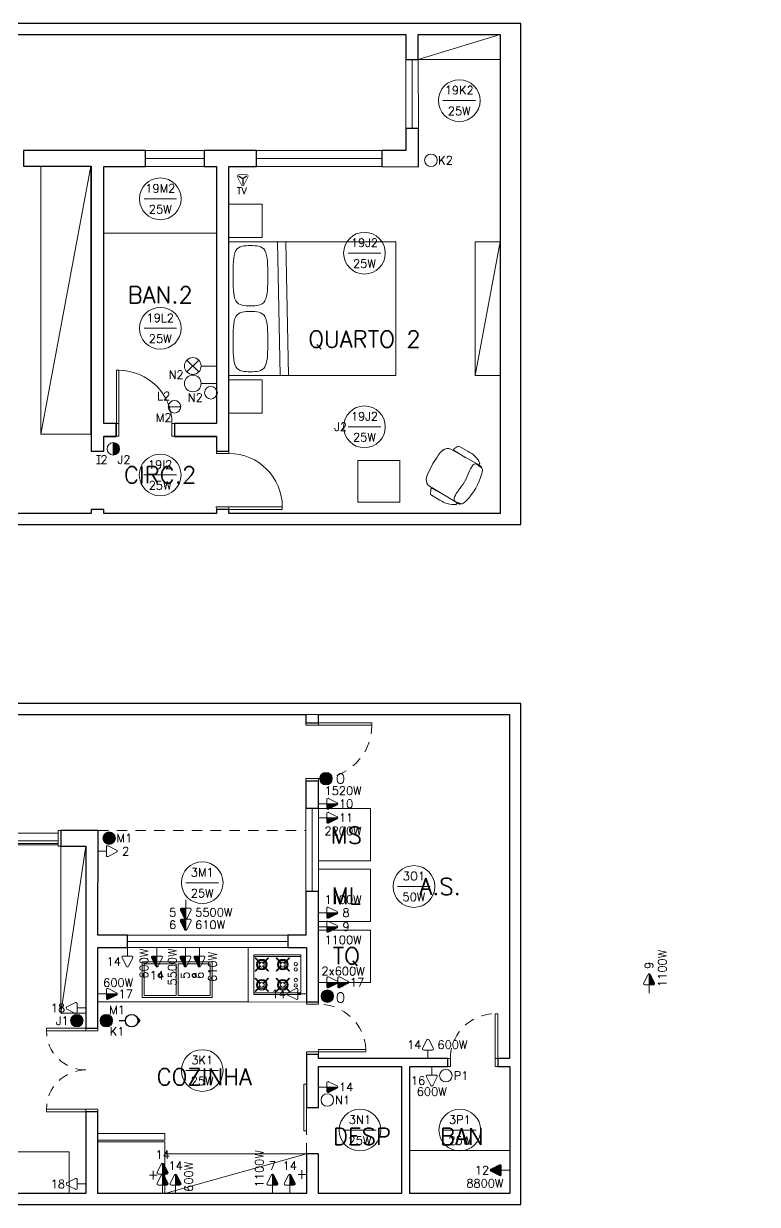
# Model space of a CAD drawing. Extents: x 0 to 175, y -16 to 63.
# Drawn here: x 25.22 to 34.01, y 32.58 to 46.73 of the extents above; entities that cross this region are included whole.
import ezdxf
from ezdxf.enums import TextEntityAlignment as Align

# ---------------------------------------------------------------- set-up
doc = ezdxf.new("R2010")
doc.units = 0
doc.header["$LTSCALE"] = 0.5
doc.header["$MEASUREMENT"] = 0
doc.linetypes.add('HIDDEN', pattern=[0.375, 0.25, -0.125])
doc.layers.get('0').update_dxf_attribs({"linetype": 'CONTINUOUS'})
for name, color, linetype, lineweight in [('ARQ - JAN01', 2, 'CONTINUOUS', 20), ('ARQ - PAR01', 172, 'CONTINUOUS', 30), ('ELE01 - INTER', 100, 'CONTINUOUS', 15), ('ELE01 - INTER TXT', 100, 'CONTINUOUS', 9), ('ELE01 - LAMP', 50, 'CONTINUOUS', 20), ('ELE01 - LAMP TXT', 100, 'CONTINUOUS', 15), ('ELE01 - TOM 127V', 130, 'CONTINUOUS', 15), ('ELE01 - TOM 127V NOVA', 180, 'CONTINUOUS', 20), ('ELE01 - TOM 127V TXT', 130, 'CONTINUOUS', 15), ('ELE01 - TOM 220V', 242, 'CONTINUOUS', 15), ('ELE01 - TOM 220V NOVA', 240, 'CONTINUOUS', 20), ('ELE01 - TOM 220V TXT', 242, 'CONTINUOUS', 15), ('ELE02 - TELEFONE', 170, 'CONTINUOUS', 9), ('TXT02', 2, 'CONTINUOUS', 20)]:
    doc.layers.add(name, color=color, linetype=linetype, lineweight=lineweight)
doc.layers.add('ARQ01', color=144, linetype='CONTINUOUS', lineweight=9, transparency=0.5)
doc.layers.add('ELE01 - INTER HATCH', color=100, linetype='CONTINUOUS', lineweight=15, transparency=0.45)
doc.layers.add('ELE02 - CAMPAINHA', color=2, linetype='CONTINUOUS')
doc.layers.add('ELE02 - TV', color=170, linetype='CONTINUOUS')
doc.styles.add('ROMANS', font='romans.shx')
doc.styles.get("Standard").update_dxf_attribs({"font": 'romans.shx'})
pattern_1 = [(45, (-32.1919, -14.74466), (-0.08838835, 0.08838835), [])]

# ---------------------------------------------------------------- blocks, each defined once
blk = doc.blocks.new('Poltrona')
at = {"linetype": 'ByBlock'}
for p, q in [((191.115, 278.246), (191.128, 278.26)), ((191.121, 277.828), (191.115, 278.246)), ((191.116, 278.175), (191.127, 278.255)), ((191.15, 278.284), (191.186, 278.295)), ((191.602, 278.284), (191.567, 278.295)), ((191.637, 278.246), (191.625, 278.26)), ((191.637, 278.175), (191.625, 278.255)), ((191.632, 277.828), (191.637, 278.246)), ((191.115, 278.214), (191.089, 278.214)), ((191.637, 278.214), (191.664, 278.214)), ((191.039, 278.021), (191.04, 277.903)), ((191.114, 277.872), (191.117, 278.037)), ((191.638, 277.872), (191.635, 278.037)), ((191.714, 278.021), (191.713, 277.903)), ((191.051, 277.882), (191.092, 277.862)), ((191.702, 277.882), (191.66, 277.862))]:
    blk.add_line(p, q, dxfattribs=at)
for centre, radius, start, end in [((191.16, 278.253), 0.0328, 108.152, 177.2969), ((191.376, 277.594), 0.727, 74.8107, 105.1893), ((191.592, 278.253), 0.0328, 2.7031, 71.848), ((191.371, 278.038), 0.333, 148.0573, 182.9695), ((191.167, 278.203), 0.0523, 199.5385, 265.4123), ((191.191, 278.518), 0.368, 265.4109, 279.5754), ((191.376, 277.423), 0.742, 80.4247, 99.5753), ((191.561, 278.518), 0.368, 260.4246, 274.5891), ((191.586, 278.203), 0.0523, 274.5877, 340.4615), ((191.381, 278.038), 0.333, 357.0305, 31.9427), ((191.06, 277.9), 0.0207, 171.6738, 242.8287), ((191.1, 277.873), 0.0141, 236.5756, 356.1283), ((191.206, 277.834), 0.0857, 184.1914, 247.2111), ((191.546, 277.834), 0.0857, 292.7889, 355.8086), ((191.652, 277.873), 0.0141, 183.8717, 303.4244), ((191.692, 277.9), 0.0207, 297.1713, 8.3262), ((191.259, 277.937), 0.202, 244.7303, 267.8371), ((191.376, 278.979), 1.249, 264.2714, 275.7286), ((191.494, 277.937), 0.202, 272.1629, 295.2697)]:
    blk.add_arc(centre, radius, start, end, dxfattribs=at)
blk = doc.blocks.new('ARQ-SUP-NOVO')
for p, q in [((20.271, 5.572), (21.251, 5.87)), ((15.746, 1.08), (16.346, 4.291)), ((17.854, 4.29), (17.854, 1.21)), ((16.504, 3.49), (17.854, 3.49)), ((18.617, 1.785), (18.584, 3.385)), ((18.717, 1.785), (18.684, 3.387)), ((20.951, 1.785), (21.251, 3.385)), ((17.851, 0.88), (18.001, 0.88)), ((16.35, 0.18), (16.504, 0.18)), ((17.851, 0.18), (18.001, 0.181))]:
    blk.add_line(p, q)
for points in [[(6.515, 6), (21.5, 6), (21.5, 0), (4.95, 0)], [(6.515, 5.87), (20.121, 5.87)], [(18.001, 0.13), (21.251, 0.13), (21.251, 5.87)], [(20.121, 5.87), (20.121, 5.571)], [(20.271, 5.87), (20.271, 5.571)], [(21.251, 5.87), (20.271, 5.87)], [(20.121, 4.743), (20.121, 5.571)], [(20.121, 5.571), (20.271, 5.571)], [(20.197, 4.743), (20.196, 5.571)], [(20.271, 5.571), (20.272, 4.743)], [(19.834, 4.287), (20.273, 4.286), (20.272, 4.743)], [(20.121, 4.743), (20.121, 4.48)], [(20.121, 4.743), (20.272, 4.743)], [(15.54, 4.48), (17.003, 4.48)], [(17.003, 4.48), (17.703, 4.48)], [(17.003, 4.29), (17.003, 4.48)], [(17.703, 4.385), (17.003, 4.385)], [(17.703, 4.48), (18.333, 4.48)], [(17.703, 4.48), (17.703, 4.29)], [(18.333, 4.48), (18.332, 4.289)], [(18.333, 4.48), (19.835, 4.48)], [(19.835, 4.48), (19.834, 4.287)], [(19.835, 4.48), (20.121, 4.48)], [(15.54, 4.293), (16.35, 4.293)], [(16.35, 4.294), (16.35, 0.88)], [(16.504, 4.29), (17.003, 4.29)], [(16.504, 1.21), (16.504, 4.29)], [(17.003, 4.29), (17.703, 4.29)], [(17.703, 4.29), (17.854, 4.29)], [(18.001, 4.29), (18.332, 4.289)], [(18.001, 0.88), (18.001, 4.29)], [(18.332, 4.289), (19.834, 4.289)], [(18.333, 4.385), (19.835, 4.385)], [(16.682, 1.847), (16.652, 1.847), (16.652, 1.21)], [(16.682, 1.847), (16.682, 1.056), (16.652, 1.056)], [(16.652, 1.21), (16.504, 1.21)], [(16.652, 1.056), (16.652, 1.21)], [(16.652, 1.21), (16.682, 1.21)], [(17.349, 1.21), (17.319, 1.21), (17.319, 1.056), (17.349, 1.056)], [(17.854, 1.21), (17.349, 1.21)], [(17.349, 1.21), (17.349, 1.056)], [(16.504, 1.056), (16.652, 1.056)], [(16.504, 0.88), (16.504, 1.056)], [(17.349, 1.056), (17.851, 1.056)], [(17.851, 0.88), (17.851, 1.056)], [(16.35, 0.88), (16.504, 0.88)], [(17.851, 0.88), (17.851, 0.85), (18.001, 0.85), (18.001, 0.88)], [(16.35, 0.18), (16.351, 0.13)], [(16.504, 0.18), (16.504, 0.13)], [(17.851, 0.18), (17.85, 0.21), (18.641, 0.21)], [(17.851, 0.18), (17.851, 0.13)], [(18.001, 0.181), (18.641, 0.181), (18.641, 0.21)], [(18.001, 0.21), (18.001, 0.181)], [(18.001, 0.181), (18.001, 0.13)], [(16.351, 0.13), (13.366, 0.13)], [(17.851, 0.13), (16.504, 0.13)]]:
    blk.add_lwpolyline(points)
for points in [[(20.271, 5.87), (21.251, 5.87), (21.251, 5.572), (20.271, 5.572)], [(16.346, 1.08), (15.746, 1.08), (15.746, 4.291), (16.346, 4.291)], [(18.001, 3.836), (18.401, 3.836), (18.401, 3.436), (18.001, 3.436)], [(18.001, 1.785), (18.001, 3.385), (20.001, 3.385), (20.001, 1.785)], [(18.051, 2.979), (18.051, 2.934), (18.051, 2.89), (18.053, 2.847), (18.055, 2.807), (18.059, 2.769), (18.065, 2.734), (18.074, 2.704), (18.086, 2.679), (18.1, 2.659), (18.117, 2.644), (18.137, 2.634), (18.159, 2.626), (18.183, 2.622), (18.207, 2.62), (18.233, 2.619), (18.259, 2.619), (18.285, 2.619), (18.31, 2.62), (18.335, 2.622), (18.359, 2.626), (18.381, 2.634), (18.4, 2.644), (18.418, 2.659), (18.432, 2.679), (18.444, 2.704), (18.452, 2.734), (18.459, 2.769), (18.463, 2.807), (18.465, 2.847), (18.467, 2.89), (18.467, 2.934), (18.467, 2.979), (18.467, 3.024), (18.467, 3.069), (18.465, 3.111), (18.463, 3.152), (18.459, 3.19), (18.452, 3.224), (18.444, 3.255), (18.432, 3.28), (18.418, 3.3), (18.4, 3.314), (18.381, 3.325), (18.359, 3.332), (18.335, 3.337), (18.31, 3.339), (18.285, 3.34), (18.259, 3.34), (18.233, 3.34), (18.207, 3.339), (18.183, 3.337), (18.159, 3.332), (18.137, 3.325), (18.117, 3.314), (18.1, 3.3), (18.086, 3.28), (18.074, 3.255), (18.065, 3.224), (18.059, 3.19), (18.055, 3.152), (18.053, 3.111), (18.051, 3.069), (18.051, 3.024)], [(21.251, 1.785), (20.951, 1.785), (20.951, 3.385), (21.251, 3.385)], [(18.051, 2.19), (18.051, 2.235), (18.051, 2.28), (18.053, 2.322), (18.055, 2.363), (18.059, 2.401), (18.065, 2.435), (18.074, 2.466), (18.086, 2.491), (18.1, 2.511), (18.117, 2.525), (18.137, 2.536), (18.159, 2.543), (18.183, 2.548), (18.207, 2.55), (18.233, 2.551), (18.259, 2.551), (18.285, 2.551), (18.31, 2.55), (18.335, 2.548), (18.359, 2.543), (18.381, 2.536), (18.4, 2.525), (18.418, 2.511), (18.432, 2.491), (18.444, 2.466), (18.452, 2.435), (18.459, 2.401), (18.463, 2.363), (18.465, 2.322), (18.467, 2.28), (18.467, 2.235), (18.467, 2.19), (18.467, 2.145), (18.467, 2.101), (18.465, 2.058), (18.463, 2.018), (18.459, 1.98), (18.452, 1.945), (18.444, 1.915), (18.432, 1.89), (18.418, 1.87), (18.4, 1.855), (18.381, 1.845), (18.359, 1.837), (18.335, 1.833), (18.31, 1.831), (18.285, 1.83), (18.259, 1.83), (18.233, 1.83), (18.207, 1.831), (18.183, 1.833), (18.159, 1.837), (18.137, 1.845), (18.117, 1.855), (18.1, 1.87), (18.086, 1.89), (18.074, 1.915), (18.065, 1.945), (18.059, 1.98), (18.055, 2.018), (18.053, 2.058), (18.051, 2.101), (18.051, 2.145)], [(18.001, 1.334), (18.401, 1.334), (18.401, 1.734), (18.001, 1.734)], [(20.048, 0.266), (19.548, 0.266), (19.548, 0.766), (20.048, 0.766)]]:
    blk.add_lwpolyline(points, close=True)
blk.add_arc((16.682, 1.21), 0.637, 0, 90)
at = {"extrusion": (0, 0, -1)}
blk.add_arc((-18.001, 0.21), 0.64, 90, 180, dxfattribs=at)
at = {"rotation": 240.0000000000001}
blk.add_blockref('Poltrona', (-124.386, 305.33), dxfattribs=at)
at = {"char_height": 0.2, "attachment_point": 5, "style": 'ROMANS'}
for s, insert in [('BAN.2', (17.179, 2.75)), ('QUARTO 2', (19.626, 2.21)), ('CIRC.2', (17.177, 0.593))]:
    blk.add_mtext_dynamic_manual_height_columns(s, width=2.70157, gutter_width=1, heights=[0], dxfattribs=dict(at, insert=insert))
blk = doc.blocks.new('ARQ-TÉRREO-NOVO')
for p, q in [((19.074, 4.748), (18.924, 4.748)), ((15.985, 2.29), (16.285, 4.29)), ((18.924, 3.748), (18.924, 3.326)), ((19.074, 3.748), (18.924, 3.748)), ((19.074, 3.326), (19.074, 3.748)), ((18.924, 3.326), (18.924, 3.226)), ((19.074, 2.427), (19.074, 3.326)), ((18.863, 2.969), (18.299, 2.969)), ((18.319, 2.952), (18.315, 2.949)), ((18.315, 2.949), (18.377, 2.887)), ((18.315, 2.797), (18.377, 2.858)), ((18.319, 2.952), (18.381, 2.89)), ((18.319, 2.793), (18.381, 2.855)), ((18.381, 2.89), (18.377, 2.887)), ((18.381, 2.855), (18.377, 2.858)), ((18.471, 2.952), (18.409, 2.89)), ((18.409, 2.89), (18.412, 2.887)), ((18.409, 2.855), (18.412, 2.858)), ((18.471, 2.793), (18.409, 2.855)), ((18.474, 2.949), (18.412, 2.887)), ((18.474, 2.797), (18.412, 2.858)), ((18.471, 2.952), (18.474, 2.949)), ((18.571, 2.952), (18.567, 2.949)), ((18.567, 2.949), (18.629, 2.887)), ((18.567, 2.797), (18.629, 2.858)), ((18.571, 2.952), (18.633, 2.89)), ((18.571, 2.793), (18.633, 2.855)), ((18.633, 2.89), (18.629, 2.887)), ((18.633, 2.855), (18.629, 2.858)), ((18.723, 2.952), (18.661, 2.89)), ((18.661, 2.89), (18.664, 2.887)), ((18.661, 2.855), (18.664, 2.858)), ((18.723, 2.793), (18.661, 2.855)), ((18.726, 2.949), (18.664, 2.887)), ((18.726, 2.797), (18.664, 2.858)), ((18.723, 2.952), (18.726, 2.949)), ((18.319, 2.793), (18.315, 2.797)), ((18.319, 2.71), (18.315, 2.707)), ((18.315, 2.707), (18.377, 2.645)), ((18.319, 2.71), (18.381, 2.648)), ((18.471, 2.71), (18.409, 2.648)), ((18.474, 2.707), (18.412, 2.645)), ((18.471, 2.793), (18.474, 2.797)), ((18.471, 2.71), (18.474, 2.707)), ((18.571, 2.793), (18.567, 2.797)), ((18.571, 2.71), (18.567, 2.707)), ((18.567, 2.707), (18.629, 2.645)), ((18.571, 2.71), (18.633, 2.648)), ((18.723, 2.71), (18.661, 2.648)), ((18.726, 2.707), (18.664, 2.645)), ((18.723, 2.793), (18.726, 2.797)), ((18.723, 2.71), (18.726, 2.707)), ((18.315, 2.554), (18.377, 2.616)), ((18.319, 2.551), (18.315, 2.554)), ((18.319, 2.551), (18.381, 2.613)), ((18.381, 2.648), (18.377, 2.645)), ((18.381, 2.613), (18.377, 2.616)), ((18.409, 2.648), (18.412, 2.645)), ((18.409, 2.613), (18.412, 2.616)), ((18.471, 2.551), (18.409, 2.613)), ((18.474, 2.554), (18.412, 2.616)), ((18.471, 2.551), (18.474, 2.554)), ((18.567, 2.554), (18.629, 2.616)), ((18.571, 2.551), (18.567, 2.554)), ((18.571, 2.551), (18.633, 2.613)), ((18.633, 2.648), (18.629, 2.645)), ((18.633, 2.613), (18.629, 2.616)), ((18.661, 2.648), (18.664, 2.645)), ((18.661, 2.613), (18.664, 2.616)), ((18.723, 2.551), (18.661, 2.613)), ((18.726, 2.554), (18.664, 2.616)), ((18.723, 2.551), (18.726, 2.554)), ((18.231, 2.427), (16.432, 2.427)), ((18.299, 2.534), (18.863, 2.534)), ((18.931, 2.427), (19.074, 2.427)), ((15.815, 2.08), (16.432, 2.08)), ((20.171, 1.746), (19.074, 1.746)), ((19.074, 1.65), (20.071, 1.65)), ((20.071, 1.65), (20.071, 0.13)), ((17.232, 0.13), (18.931, 0.607)), ((20.171, 0.644), (21.367, 0.644)), ((16.432, 0.13), (18.931, 0.13))]:
    blk.add_line(p, q)
at = {"linetype": 'HIDDEN'}
blk.add_line((16.432, 4.48), (18.924, 4.48), dxfattribs=at)
for points in [[(0, 0), (0, 6), (21.5, 6), (21.5, 0)], [(19.714, 5.74), (19.714, 5.77), (19.074, 5.77), (19.074, 5.74)], [(19.074, 4.741), (19.7, 4.741), (19.7, 4.114), (19.074, 4.114)], [(15.985, 4.29), (16.285, 4.29), (16.285, 2.29), (15.985, 2.29)], [(19.074, 4.014), (19.7, 4.014), (19.7, 3.387), (19.074, 3.387)], [(19.074, 3.287), (19.7, 3.287), (19.7, 2.66), (19.074, 2.66)], [(16.786, 3.077), (18.706, 3.077), (18.706, 3.226), (16.786, 3.226)], [(18.231, 3.073), (18.931, 3.077), (18.931, 2.427), (18.231, 2.423)], [(18.299, 2.989), (18.299, 2.514), (18.863, 2.514), (18.863, 2.989)], [(16.961, 2.477), (17.801, 2.477), (17.801, 2.907), (16.961, 2.907)], [(16.986, 2.502), (17.369, 2.502), (17.369, 2.882), (16.986, 2.882)], [(17.776, 2.502), (17.393, 2.502), (17.393, 2.882), (17.776, 2.882)], [(18.931, 2.397), (19.074, 2.397), (19.074, 2.427), (18.931, 2.427)], [(19.074, 1.826), (19.074, 1.856), (19.644, 1.856), (19.644, 1.826)], [(18.931, 1.796), (19.074, 1.796), (19.074, 1.826), (18.931, 1.826)], [(16.432, 0.77), (17.232, 0.77), (17.232, 0.85), (16.432, 0.85)], [(17.232, 0.13), (17.232, 0.75), (16.432, 0.75), (16.432, 0.13)], [(14.282, 0.13), (14.282, 0.63), (16.085, 0.63), (16.085, 0.13)], [(18.931, 0.13), (17.232, 0.13), (17.232, 0.607), (18.931, 0.607)]]:
    blk.add_lwpolyline(points, close=True)
for points in [[(21.364, 5.87), (6.515, 5.87)], [(6.515, 5.87), (18.924, 5.87)], [(18.924, 5.77), (18.924, 5.87)], [(19.074, 5.77), (19.074, 5.87)], [(21.364, 1.746), (21.364, 5.87)], [(19.074, 5.77), (19.074, 5.74), (18.924, 5.74), (18.924, 5.77)], [(18.924, 5.77), (19.074, 5.77)], [(19.074, 5.07), (19.074, 5.1), (18.924, 5.1), (18.924, 5.07)], [(18.924, 5.07), (19.074, 5.07)], [(18.924, 4.748), (18.924, 5.07)], [(19.074, 4.748), (19.074, 5.07)], [(18.924, 3.748), (18.924, 4.748)], [(18.999, 4.748), (18.999, 3.748)], [(19.074, 3.748), (19.074, 4.748)], [(14.145, 4.447), (15.955, 4.447)], [(15.985, 4.48), (15.955, 4.48), (15.955, 4.29), (15.985, 4.29)], [(15.985, 4.48), (16.432, 4.48)], [(15.985, 4.48), (15.985, 4.29)], [(16.432, 4.48), (16.432, 3.226)], [(15.955, 4.307), (14.145, 4.307)], [(14.745, 4.355), (15.955, 4.355)], [(15.955, 4.325), (15.345, 4.325), (15.345, 4.385)], [(16.285, 4.29), (15.985, 4.29)], [(16.285, 2.11), (16.285, 4.29)], [(16.432, 3.226), (16.786, 3.226)], [(16.786, 3.226), (16.786, 3.077)], [(16.786, 3.151), (18.706, 3.151)], [(18.924, 3.226), (18.706, 3.226)], [(18.706, 3.226), (18.706, 3.077)], [(16.786, 3.077), (16.432, 3.077)], [(16.432, 3.077), (16.432, 2.11)], [(18.931, 3.077), (18.706, 3.077)], [(18.931, 2.427), (18.931, 3.077)], [(21.226, 1.746), (21.226, 2.284), (21.194, 2.284)], [(21.194, 2.284), (21.194, 1.65), (21.226, 1.65)], [(16.285, 2.08), (16.285, 2.11), (15.815, 2.11), (15.815, 2.08)], [(16.285, 2.11), (16.432, 2.11)], [(16.432, 2.08), (16.432, 2.11)], [(18.931, 1.162), (18.931, 1.796), (19.074, 1.796), (19.074, 1.746)], [(20.171, 1.746), (20.626, 1.746)], [(20.626, 1.746), (20.656, 1.746), (20.656, 1.65), (20.626, 1.65)], [(20.626, 1.746), (20.626, 1.65)], [(21.226, 1.746), (21.194, 1.746)], [(21.226, 1.746), (21.364, 1.746)], [(21.226, 1.746), (21.226, 1.65)], [(19.074, 1.65), (19.074, 1.162)], [(20.171, 1.65), (20.626, 1.65)], [(20.171, 0.13), (20.171, 1.65)], [(21.226, 1.65), (21.367, 1.65), (21.367, 0.13)], [(18.931, 0.882), (18.901, 0.882), (18.901, 1.442), (18.931, 1.442), (18.93, 0.885)], [(16.432, 1.14), (15.815, 1.14), (15.815, 1.11), (16.285, 1.11), (16.285, 1.14)], [(16.432, 1.14), (16.432, 1.11)], [(18.931, 1.162), (19.074, 1.162)], [(16.285, 0.13), (16.285, 1.11)], [(16.285, 1.11), (16.432, 1.11)], [(16.432, 1.11), (16.432, 0.13)], [(18.931, 0.607), (18.931, 0.13)], [(18.931, 0.607), (19.074, 0.607)], [(19.074, 0.607), (19.074, 0.13)], [(13.411, 0.13), (16.285, 0.13)], [(19.074, 0.13), (20.071, 0.13)], [(21.367, 0.13), (20.171, 0.13)]]:
    blk.add_lwpolyline(points)
blk.add_lwpolyline([(18.931, 0.607), (18.93, 1.162)], dxfattribs=at)
for centre, radius in [((18.802, 2.879), 0.02), ((18.802, 2.814), 0.02), ((17.178, 2.742), 0.025), ((17.178, 2.742), 0.02), ((17.585, 2.742), 0.025), ((17.585, 2.742), 0.02), ((18.802, 2.689), 0.02), ((18.802, 2.624), 0.02)]:
    blk.add_circle(centre, radius)
for centre, radius, start, end in [((19.074, 5.74), 0.64, 270, 0), ((19.074, 1.826), 0.571, 3.0126, 90), ((16.285, 1.14), 0.47, 90, 180)]:
    blk.add_arc(centre, radius, start, end, dxfattribs=at)
for centre, radius, start, end in [((18.395, 2.873), 0.065, 137.2042, 222.7958), ((18.395, 2.873), 0.06, 137.388, 222.612), ((18.395, 2.873), 0.05, 137.866, 222.134), ((18.395, 2.873), 0.065, 47.2042, 132.7958), ((18.395, 2.873), 0.06, 47.388, 132.612), ((18.395, 2.873), 0.05, 47.866, 132.134), ((18.395, 2.873), 0.05, 227.866, 312.134), ((18.395, 2.873), 0.03, 139.7802, 220.2198), ((18.395, 2.873), 0.03, 49.7802, 130.2198), ((18.395, 2.873), 0.03, 229.7802, 310.2198), ((18.395, 2.873), 0.03, 319.7802, 40.2198), ((18.395, 2.873), 0.05, 317.866, 42.134), ((18.395, 2.873), 0.06, 317.388, 42.612), ((18.395, 2.873), 0.065, 317.2042, 42.7958), ((18.647, 2.873), 0.065, 137.2042, 222.7958), ((18.647, 2.873), 0.06, 137.388, 222.612), ((18.647, 2.873), 0.05, 137.866, 222.134), ((18.647, 2.873), 0.065, 47.2042, 132.7958), ((18.647, 2.873), 0.06, 47.388, 132.612), ((18.647, 2.873), 0.05, 47.866, 132.134), ((18.647, 2.873), 0.05, 227.866, 312.134), ((18.647, 2.873), 0.03, 139.7802, 220.2198), ((18.647, 2.873), 0.03, 49.7802, 130.2198), ((18.647, 2.873), 0.03, 229.7802, 310.2198), ((18.647, 2.873), 0.03, 319.7802, 40.2198), ((18.647, 2.873), 0.05, 317.866, 42.134), ((18.647, 2.873), 0.06, 317.388, 42.612), ((18.647, 2.873), 0.065, 317.2042, 42.7958), ((18.395, 2.873), 0.065, 227.2042, 312.7958), ((18.395, 2.631), 0.065, 47.2042, 132.7958), ((18.395, 2.873), 0.06, 227.388, 312.612), ((18.395, 2.631), 0.06, 47.388, 132.612), ((18.647, 2.873), 0.065, 227.2042, 312.7958), ((18.647, 2.631), 0.065, 47.2042, 132.7958), ((18.647, 2.873), 0.06, 227.388, 312.612), ((18.647, 2.631), 0.06, 47.388, 132.612), ((18.395, 2.631), 0.065, 137.2042, 222.7958), ((18.395, 2.631), 0.06, 137.388, 222.612), ((18.395, 2.631), 0.05, 137.866, 222.134), ((18.395, 2.631), 0.065, 227.2042, 312.7958), ((18.395, 2.631), 0.06, 227.388, 312.612), ((18.395, 2.631), 0.05, 47.866, 132.134), ((18.395, 2.631), 0.05, 227.866, 312.134), ((18.395, 2.631), 0.03, 139.7802, 220.2198), ((18.395, 2.631), 0.03, 49.7802, 130.2198), ((18.395, 2.631), 0.03, 229.7802, 310.2198), ((18.395, 2.631), 0.03, 319.7802, 40.2198), ((18.395, 2.631), 0.05, 317.866, 42.134), ((18.395, 2.631), 0.06, 317.388, 42.612), ((18.395, 2.631), 0.065, 317.2042, 42.7958), ((18.647, 2.631), 0.065, 137.2042, 222.7958), ((18.647, 2.631), 0.06, 137.388, 222.612), ((18.647, 2.631), 0.05, 137.866, 222.134), ((18.647, 2.631), 0.065, 227.2042, 312.7958), ((18.647, 2.631), 0.06, 227.388, 312.612), ((18.647, 2.631), 0.05, 47.866, 132.134), ((18.647, 2.631), 0.05, 227.866, 312.134), ((18.647, 2.631), 0.03, 139.7802, 220.2198), ((18.647, 2.631), 0.03, 49.7802, 130.2198), ((18.647, 2.631), 0.03, 229.7802, 310.2198), ((18.647, 2.631), 0.03, 319.7802, 40.2198), ((18.647, 2.631), 0.05, 317.866, 42.134), ((18.647, 2.631), 0.06, 317.388, 42.612), ((18.647, 2.631), 0.065, 317.2042, 42.7958)]:
    blk.add_arc(centre, radius, start, end)
at = {"linetype": 'HIDDEN', "extrusion": (0, 0, -1)}
for centre, radius, start, end in [((-21.194, 1.746), 0.538, 359.9996, 90), ((-16.285, 2.08), 0.47, 270, 0)]:
    blk.add_arc(centre, radius, start, end, dxfattribs=at)
at = {"char_height": 0.2, "attachment_point": 5, "style": 'ROMANS'}
for s, insert in [('MS', (19.408, 4.423)), ('A.S.', (20.532, 3.808)), ('ML', (19.408, 3.696)), ('TQ', (19.408, 2.969)), ('COZINHA', (17.706, 1.528)), ('DESP', (19.597, 0.815)), ('BAN', (20.794, 0.815))]:
    blk.add_mtext_dynamic_manual_height_columns(s, width=2.70157, gutter_width=1, heights=[0], dxfattribs=dict(at, insert=insert))
blk = doc.blocks.new('CAMP')
at = {"layer": 'ELE02 - CAMPAINHA'}
blk.add_line((0, 0), (0.075, 0), dxfattribs=at)
blk.add_circle((0.15, 0), 0.075, dxfattribs=at)
for centre, radius, start, end in [((0.216, 0), 0.03, 275.0499, 84.9501), ((0.246, 0), 0.0045, 265.6988, 94.3012)]:
    blk.add_arc(centre, radius, start, end, dxfattribs=at)
blk = doc.blocks.new('ELE-LAMP')
at = {"layer": 'ELE01 - LAMP'}
blk.add_line((-0.195, 0), (0.195, 0), dxfattribs=at)
blk.add_circle((0, 0), 0.25, dxfattribs=at)
at = {"layer": 'ELE01 - LAMP TXT', "style": 'ROMANS'}
for tag, height, p in [('X', 0.1, (0, 0.125)), ('Y', 0.075, (0, -0.125))]:
    blk.add_attdef(tag, text='', height=height, dxfattribs=at).set_placement(p, align=Align.MIDDLE)
blk = doc.blocks.new('*U364')
blk.add_lwpolyline([(-0.123, -0.064), (-0.224, -0.013, -0.618034), (-0.224, 0.013), (-0.123, 0.064, -0.557537), (-0.101, 0.051), (-0.101, -0.051, -0.557537)], format="xyb", close=True)
blk.add_lwpolyline([(0, 0), (-0.101, 0)])
blk = doc.blocks.new('*U365')
at = {"lineweight": 9}
h = blk.add_hatch(dxfattribs=at)
h.set_pattern_fill('ANSI31', color=256, scale=0.075, angle=90)
h.paths.add_polyline_path([(0, 0.232, -0.284079), (0.013, 0.224), (0.064, 0.123, -0.557537), (0.051, 0.101), (0, 0.101)])
blk.add_line((0, 0.232), (0, 0.101))
blk.add_lwpolyline([(-0.064, 0.123), (-0.013, 0.224, -0.618034), (0.013, 0.224), (0.064, 0.123, -0.557537), (0.051, 0.101), (-0.051, 0.101, -0.557537)], format="xyb", close=True)
blk.add_lwpolyline([(0, 0), (0, 0.101)])
blk = doc.blocks.new('*U366')
at = {"lineweight": 9}
h = blk.add_hatch(dxfattribs=at)
h.set_pattern_fill('ANSI31', color=256, scale=0.075, angle=90)
h.paths.add_polyline_path([(0, 0.232, -0.284079), (0.013, 0.224), (0.064, 0.123, -0.557537), (0.051, 0.101), (0, 0.101)])
blk.add_line((0, 0.232), (0, 0.101))
blk.add_lwpolyline([(-0.064, 0.123), (-0.013, 0.224, -0.618034), (0.013, 0.224), (0.064, 0.123, -0.557537), (0.051, 0.101), (-0.051, 0.101, -0.557537)], format="xyb", close=True)
blk.add_lwpolyline([(0, 0), (0, 0.101)])
blk = doc.blocks.new('*U370')
at = {"lineweight": 9}
h = blk.add_hatch(dxfattribs=at)
h.set_pattern_fill('ANSI31', color=256, scale=0.075, angle=90)
h.paths.add_polyline_path([(0, 0.232, -0.284079), (0.013, 0.224), (0.064, 0.123, -0.557537), (0.051, 0.101), (0, 0.101)])
blk.add_line((0, 0.232), (0, 0.101))
blk.add_lwpolyline([(-0.064, 0.123), (-0.013, 0.224, -0.618034), (0.013, 0.224), (0.064, 0.123, -0.557537), (0.051, 0.101), (-0.051, 0.101, -0.557537)], format="xyb", close=True)
blk.add_lwpolyline([(0, 0), (0, 0.101)])
blk = doc.blocks.new('*U371')
blk.add_lwpolyline([(-0.064, 0.123), (-0.013, 0.224, -0.618034), (0.013, 0.224), (0.064, 0.123, -0.557537), (0.051, 0.101), (-0.051, 0.101, -0.557537)], format="xyb", close=True)
blk.add_lwpolyline([(0, 0), (0, 0.101)])
blk = doc.blocks.new('*U142')
at = {"lineweight": 9}
h = blk.add_hatch(dxfattribs=at)
h.set_pattern_fill('ANSI31', color=256, scale=0.075)
h.paths.add_polyline_path([(0.232, 0, -0.284079), (0.224, -0.013), (0.123, -0.064, -0.557537), (0.101, -0.051), (0.101, 0)])
blk.add_line((0.232, 0), (0.101, 0))
blk.add_lwpolyline([(0, 0), (0.101, 0)])
blk.add_lwpolyline([(0.123, 0.064), (0.224, 0.013, -0.618034), (0.224, -0.013), (0.123, -0.064, -0.557537), (0.101, -0.051), (0.101, 0.051, -0.557537)], format="xyb", close=True)
blk = doc.blocks.new('*U374')
at = {"lineweight": 9}
h = blk.add_hatch(dxfattribs=at)
h.set_pattern_fill('ANSI31', color=256, scale=0.075)
h.paths.add_polyline_path([(0.232, 0, -0.284079), (0.224, -0.013), (0.123, -0.064, -0.557537), (0.101, -0.051), (0.101, 0)])
blk.add_line((0.232, 0), (0.101, 0))
blk.add_lwpolyline([(0, 0), (0.101, 0)])
blk.add_lwpolyline([(0.123, 0.064), (0.224, 0.013, -0.618034), (0.224, -0.013), (0.123, -0.064, -0.557537), (0.101, -0.051), (0.101, 0.051, -0.557537)], format="xyb", close=True)
blk = doc.blocks.new('*U367')
blk.add_lwpolyline([(0, 0), (0.101, 0)])
blk.add_lwpolyline([(0.123, 0.064), (0.224, 0.013, -0.618034), (0.224, -0.013), (0.123, -0.064, -0.557537), (0.101, -0.051), (0.101, 0.051, -0.557537)], format="xyb", close=True)
blk = doc.blocks.new('*U368')
blk.add_lwpolyline([(0, 0), (0, -0.101)])
blk.add_lwpolyline([(0.064, -0.123), (0.013, -0.224, -0.618034), (-0.013, -0.224), (-0.064, -0.123, -0.557537), (-0.051, -0.101), (0.051, -0.101, -0.557537)], format="xyb", close=True)
blk = doc.blocks.new('*U369')
at = {"lineweight": 9}
h = blk.add_hatch(dxfattribs=at)
h.set_pattern_fill('ANSI31', color=256, scale=0.075, angle=270)
h.paths.add_polyline_path([(0, -0.232, -0.284079), (-0.013, -0.224), (-0.064, -0.123, -0.557537), (-0.051, -0.101), (0, -0.101)])
blk.add_line((0, -0.232), (0, -0.101))
blk.add_lwpolyline([(0, 0), (0, -0.101)])
blk.add_lwpolyline([(0.064, -0.123), (0.013, -0.224, -0.618034), (-0.013, -0.224), (-0.064, -0.123, -0.557537), (-0.051, -0.101), (0.051, -0.101, -0.557537)], format="xyb", close=True)
blk = doc.blocks.new('*U352')
at = {"lineweight": 9}
h = blk.add_hatch(dxfattribs=at)
h.set_pattern_fill('ANSI31', color=256, scale=0.075, angle=270)
h.paths.add_polyline_path([(0, -0.232, -0.284079), (-0.013, -0.224), (-0.064, -0.123, -0.557537), (-0.051, -0.101), (0, -0.101)])
blk.add_line((0, -0.232), (0, -0.101))
blk.add_lwpolyline([(0.064, -0.123), (0.013, -0.224, -0.618034), (-0.013, -0.224), (-0.064, -0.123, -0.557537), (-0.051, -0.101), (0.051, -0.101, -0.557537)], format="xyb", close=True)
blk = doc.blocks.new('*U353')
at = {"lineweight": 9}
h = blk.add_hatch(dxfattribs=at)
h.set_pattern_fill('ANSI31', color=256, scale=0.075, angle=270)
h.paths.add_polyline_path([(0, -0.232, -0.284079), (-0.013, -0.224), (-0.064, -0.123, -0.557537), (-0.051, -0.101), (0, -0.101)])
blk.add_line((0, -0.232), (0, -0.101))
blk.add_lwpolyline([(0, 0), (0, -0.101)])
blk.add_lwpolyline([(0.064, -0.123), (0.013, -0.224, -0.618034), (-0.013, -0.224), (-0.064, -0.123, -0.557537), (-0.051, -0.101), (0.051, -0.101, -0.557537)], format="xyb", close=True)
blk = doc.blocks.new('*U355')
blk.add_lwpolyline([(-0.123, -0.064), (-0.224, -0.013, -0.618034), (-0.224, 0.013), (-0.123, 0.064, -0.557537), (-0.101, 0.051), (-0.101, -0.051, -0.557537)], format="xyb", close=True)
blk.add_lwpolyline([(0, 0), (-0.101, 0)])
blk = doc.blocks.new('*U344')
blk.add_lwpolyline([(-0.064, 0.123), (-0.013, 0.224, -0.618034), (0.013, 0.224), (0.064, 0.123, -0.557537), (0.051, 0.101), (-0.051, 0.101, -0.557537)], format="xyb", close=True)
blk.add_lwpolyline([(0, 0), (0, 0.101)])
blk = doc.blocks.new('*U345')
blk.add_lwpolyline([(-0.123, -0.064), (-0.224, -0.013, -0.618034), (-0.224, 0.013), (-0.123, 0.064, -0.557537), (-0.101, 0.051), (-0.101, -0.051, -0.557537)], format="xyb", close=True)
blk.add_lwpolyline([(0, 0), (-0.101, 0)])
blk = doc.blocks.new('*U346')
at = {"lineweight": 9}
h = blk.add_hatch(dxfattribs=at)
h.set_pattern_fill('ANSI31', color=256, scale=0.075, angle=180)
h.paths.add_polyline_path([(-0.232, 0, -0.284079), (-0.224, 0.013), (-0.123, 0.064, -0.557537), (-0.101, 0.051), (-0.101, 0)])
h = blk.add_hatch(dxfattribs=at)
h.set_pattern_fill('ANSI31', color=256, scale=0.075, angle=180)
h.paths.add_polyline_path([(-0.232, 0, 0.284079), (-0.224, -0.013), (-0.123, -0.064, 0.557537), (-0.101, -0.051), (-0.101, 0)])
blk.add_lwpolyline([(-0.123, -0.064), (-0.224, -0.013, -0.618034), (-0.224, 0.013), (-0.123, 0.064, -0.557537), (-0.101, 0.051), (-0.101, -0.051, -0.557537)], format="xyb", close=True)
blk.add_lwpolyline([(0, 0), (-0.101, 0)])
blk = doc.blocks.new('*U337')
at = {"lineweight": 9}
h = blk.add_hatch(dxfattribs=at)
h.set_pattern_fill('ANSI31', color=256, scale=0.075, angle=90)
h.paths.add_polyline_path([(0, 0.232, -0.284079), (0.013, 0.224), (0.064, 0.123, -0.557537), (0.051, 0.101), (0, 0.101)])
blk.add_line((0, 0.232), (0, 0.101))
blk.add_lwpolyline([(-0.064, 0.123), (-0.013, 0.224, -0.618034), (0.013, 0.224), (0.064, 0.123, -0.557537), (0.051, 0.101), (-0.051, 0.101, -0.557537)], format="xyb", close=True)
blk = doc.blocks.new('*U338')
at = {"lineweight": 9}
h = blk.add_hatch(dxfattribs=at)
h.set_pattern_fill('ANSI31', color=256, scale=0.075)
h.paths.add_polyline_path([(0.232, 0, -0.284079), (0.224, -0.013), (0.123, -0.064, -0.557537), (0.101, -0.051), (0.101, 0)])
blk.add_line((0.232, 0), (0.101, 0))
blk.add_lwpolyline([(0.123, 0.064), (0.224, 0.013, -0.618034), (0.224, -0.013), (0.123, -0.064, -0.557537), (0.101, -0.051), (0.101, 0.051, -0.557537)], format="xyb", close=True)
blk = doc.blocks.new('*U339')
at = {"lineweight": 9}
h = blk.add_hatch(dxfattribs=at)
h.set_pattern_fill('ANSI31', color=256, scale=0.075)
h.paths.add_polyline_path([(0.232, 0, -0.284079), (0.224, -0.013), (0.123, -0.064, -0.557537), (0.101, -0.051), (0.101, 0)])
blk.add_line((0.232, 0), (0.101, 0))
blk.add_lwpolyline([(0, 0), (0.101, 0)])
blk.add_lwpolyline([(0.123, 0.064), (0.224, 0.013, -0.618034), (0.224, -0.013), (0.123, -0.064, -0.557537), (0.101, -0.051), (0.101, 0.051, -0.557537)], format="xyb", close=True)
blk = doc.blocks.new('*U341')
at = {"lineweight": 9}
h = blk.add_hatch(dxfattribs=at)
h.set_pattern_fill('ANSI31', color=256, scale=0.075, angle=90)
h.paths.add_polyline_path([(0, 0.232, -0.284079), (0.013, 0.224), (0.064, 0.123, -0.557537), (0.051, 0.101), (0, 0.101)])
blk.add_line((0, 0.232), (0, 0.101))
blk.add_lwpolyline([(-0.064, 0.123), (-0.013, 0.224, -0.618034), (0.013, 0.224), (0.064, 0.123, -0.557537), (0.051, 0.101), (-0.051, 0.101, -0.557537)], format="xyb", close=True)
blk.add_lwpolyline([(0, 0), (0, 0.101)])
blk = doc.blocks.new('*U333')
at = {"lineweight": 9}
h = blk.add_hatch(dxfattribs=at)
h.set_pattern_fill('ANSI31', color=256, scale=0.075)
h.paths.add_polyline_path([(0.232, 0, -0.284079), (0.224, -0.013), (0.123, -0.064, -0.557537), (0.101, -0.051), (0.101, 0)])
blk.add_line((0.232, 0), (0.101, 0))
blk.add_lwpolyline([(0, 0), (0.101, 0)])
blk.add_lwpolyline([(0.123, 0.064), (0.224, 0.013, -0.618034), (0.224, -0.013), (0.123, -0.064, -0.557537), (0.101, -0.051), (0.101, 0.051, -0.557537)], format="xyb", close=True)
blk = doc.blocks.new('*U336')
at = {"lineweight": 9}
h = blk.add_hatch(dxfattribs=at)
h.set_pattern_fill('ANSI31', color=256, scale=0.075)
h.paths.add_polyline_path([(0.232, 0, -0.284079), (0.224, -0.013), (0.123, -0.064, -0.557537), (0.101, -0.051), (0.101, 0)])
blk.add_line((0.232, 0), (0.101, 0))
blk.add_lwpolyline([(0, 0), (0.101, 0)])
blk.add_lwpolyline([(0.123, 0.064), (0.224, 0.013, -0.618034), (0.224, -0.013), (0.123, -0.064, -0.557537), (0.101, -0.051), (0.101, 0.051, -0.557537)], format="xyb", close=True)

msp = doc.modelspace()

# ---------------------------------------------------------------- hatches: boundary and pattern name
at = {"layer": 'ELE01 - INTER'}
h = msp.add_hatch(color=256, dxfattribs=at)
h.dxf.hatch_style = 1
h.paths.add_polyline_path([(28.9169, 37.6832, 1), (28.7669, 37.6832, 1)])
h = msp.add_hatch(color=256, dxfattribs=at)
h.dxf.hatch_style = 1
h.paths.add_polyline_path([(28.9339, 35.0778, 1), (28.7839, 35.0778, 1)])
at = {"layer": 'ELE01 - INTER HATCH'}
h = msp.add_hatch(color=256, dxfattribs=at)
h.dxf.hatch_style = 1
h.paths.add_polyline_path([(26.2927, 41.5586, 0.4142136), (26.3677, 41.6336, 0.4142136), (26.2927, 41.7086)])
h = msp.add_hatch(color=256, dxfattribs=at)
h.dxf.hatch_style = 1
h.paths.add_polyline_path([(26.1687, 36.9707, 1), (26.3187, 36.9707, 1)])
h = msp.add_hatch(color=256, dxfattribs=at)
h.dxf.hatch_style = 1
h.paths.add_polyline_path([(25.9311, 34.7842, 1), (25.7811, 34.7842, 1)])
h = msp.add_hatch(color=256, dxfattribs=at)
h.dxf.hatch_style = 1
h.paths.add_polyline_path([(26.1344, 34.7843), (26.2844, 34.7843, 1)])
h = msp.add_hatch(color=256, dxfattribs=at)
h.dxf.hatch_style = 1
h.paths.add_polyline_path([(26.2844, 34.7843), (26.1344, 34.7843, 1)])
at = {"layer": 'TXT02'}
h = msp.add_hatch(dxfattribs=at)
h.set_pattern_fill('ANSI31', color=256)
h.set_pattern_definition(pattern_1)
h.paths.add_polyline_path([(33.9371, 34.3334), (33.9268, 34.3437), (33.8935, 34.3002)])
h = msp.add_hatch(dxfattribs=at)
h.set_pattern_fill('ANSI31', color=256)
h.set_pattern_definition(pattern_1)
h.paths.add_polyline_path([(34.0129, 34.1195), (33.9693, 34.0862), (33.9796, 34.0759)])

# ---------------------------------------------------------------- linework, layer by layer
at = {"layer": 'ARQ - PAR01'}
for points in [[(14.6274, 40.7281), (31.1774, 40.7281), (31.1774, 46.7281), (16.1921, 46.7281)], [(16.1921, 46.5981), (29.7981, 46.5981), (29.7981, 46.2991), (29.9489, 46.2992), (29.9485, 46.5981), (30.9281, 46.5981), (30.9281, 40.8581), (27.6781, 40.8581), (27.6781, 40.909), (27.5281, 40.9078), (27.5286, 40.8581), (26.1811, 40.8581), (26.1811, 40.9078), (26.0277, 40.9078), (26.0281, 40.8581), (23.0433, 40.8581)], [(9.6774, 32.583), (31.1774, 32.583), (31.1774, 38.583), (9.6774, 38.583)], [(9.6774, 38.453), (16.0929, 38.453), (16.0929, 38.2991), (16.1921, 38.2991), (16.1921, 38.453), (28.601, 38.453), (28.601, 38.353), (28.751, 38.353), (28.751, 38.453), (31.0415, 38.453), (31.0415, 34.3295), (30.9038, 34.3295), (30.9038, 34.233), (31.0445, 34.233), (31.0445, 32.713), (29.8482, 32.713), (29.8482, 34.233), (30.3038, 34.233), (30.3038, 34.3295), (29.8482, 34.3295), (28.751, 34.3295), (28.751, 34.3795), (28.6082, 34.3795)], [(28.6082, 34.3795), (28.6082, 33.7455), (28.751, 33.745), (28.751, 34.233), (29.7482, 34.233), (29.7482, 32.713), (28.751, 32.713), (28.751, 33.1901), (28.6082, 33.19), (28.6082, 32.713), (26.1092, 32.713), (26.1093, 33.693), (25.9622, 33.693), (25.9621, 32.713), (23.0881, 32.713), (23.0881, 32.7477), (22.9381, 32.7477), (22.9381, 32.713), (14.7774, 32.713), (14.7774, 32.913), (14.6274, 32.913), (14.6274, 32.713), (9.6774, 32.713)]]:
    msp.add_lwpolyline(points, dxfattribs=at)
for points in [[(29.9499, 45.4715), (29.7981, 45.4714), (29.7981, 45.2081), (29.512, 45.2081), (29.5117, 45.0147), (29.9504, 45.0138)], [(26.6805, 45.2081), (25.2178, 45.2081), (25.2178, 45.021), (26.0277, 45.021), (26.0277, 41.6078), (26.1811, 41.6078), (26.1811, 41.7836), (26.3291, 41.7836), (26.3291, 41.9381), (26.1811, 41.9381), (26.1811, 45.0181), (26.6805, 45.0181)], [(28.751, 37.653), (28.601, 37.653), (28.601, 37.3311), (28.751, 37.3311)], [(26.1096, 37.063), (25.6624, 37.063), (25.6624, 36.8728), (25.9624, 36.8727), (25.9623, 34.693), (26.1094, 34.693), (26.1095, 35.6595), (26.4631, 35.6595), (26.4631, 35.8091), (26.1095, 35.8091)], [(28.751, 36.3311), (28.751, 36.3311), (28.601, 36.3311), (28.6015, 35.9083), (28.6015, 35.8091), (28.3831, 35.8091), (28.3831, 35.6595), (28.6082, 35.6595), (28.6082, 35.0103), (28.751, 35.0103), (28.751, 35.9091)]]:
    msp.add_lwpolyline(points, close=True, dxfattribs=at)
msp.add_lwpolyline([(28.0101, 45.2081), (27.3805, 45.2081), (27.3805, 45.0181), (27.5311, 45.0181), (27.5311, 42.3339, -0.0950629), (27.5364, 42.3061, -0.0950629), (27.5311, 42.2784), (27.5311, 41.9381), (27.0261, 41.9381), (27.0261, 41.7836), (27.5281, 41.7836), (27.5281, 41.6078), (27.6781, 41.6078), (27.6781, 45.0181), (28.0097, 45.0174)], format="xyb", close=True, dxfattribs=at)
at = {"layer": 'ELE01 - INTER'}
for p, q in [((26.9511, 42.1381), (27.1011, 42.1381)), ((26.2927, 41.5586), (26.2927, 41.7086)), ((26.1344, 34.7843), (26.2844, 34.7843))]:
    msp.add_line(p, q, dxfattribs=at)
for centre in [(30.0997, 45.0909), (27.4614, 42.3061), (27.0261, 42.1381), (26.2927, 41.6336), (28.8419, 37.6832), (26.2437, 36.9707), (28.8589, 35.0778), (25.8561, 34.7842), (26.2094, 34.7843), (30.2781, 34.1251), (28.8589, 33.8337)]:
    msp.add_circle(centre, 0.075, dxfattribs=at)
at = {"layer": 'ELE01 - INTER TXT'}
for p, q in [((26.09, 41.555), (26.1143, 41.555)), ((26.09, 41.455), (26.1143, 41.455)), ((26.1386, 41.555), (26.1143, 41.555)), ((26.1386, 41.455), (26.1143, 41.455))]:
    msp.add_line(p, q, dxfattribs=at)
at = {"layer": 'ELE01 - LAMP', "color": 2}
for p, q in [((27.3162, 42.5557), (27.1748, 42.6971)), ((27.1748, 42.5557), (27.3162, 42.6971)), ((27.3455, 42.6264), (27.5311, 42.6264)), ((27.3455, 42.4172), (27.5311, 42.4172))]:
    msp.add_line(p, q, dxfattribs=at)
for centre in [(27.2455, 42.6264), (27.2455, 42.4172)]:
    msp.add_circle(centre, 0.1, dxfattribs=at)
at = {"layer": 'ELE02 - TV'}
for p, q in [((27.8439, 44.8674), (27.7932, 44.9019)), ((27.8947, 44.9019), (27.8439, 44.8674)), ((27.8439, 44.8674), (27.8439, 44.8005))]:
    msp.add_line(p, q, dxfattribs=at)
at = {"layer": 'ELE02 - TV', "const_width": 0.0075}
msp.add_lwpolyline([(27.7798, 44.8952), (27.8305, 44.7938, 0.618034), (27.8574, 44.7938), (27.9081, 44.8952, 0.5575365), (27.8947, 44.9169), (27.7932, 44.9169, 0.5575365)], format="xyb", close=True, dxfattribs=at)

# ---------------------------------------------------------------- block references
at = {"layer": 'ARQ - JAN01'}
msp.add_blockref('CAMP', (26.3623, 34.7842), dxfattribs=at)
at = {"layer": 'ARQ01'}
for name, p in [('ARQ-SUP-NOVO', (9.6774, 40.7281)), ('ARQ-TÉRREO-NOVO', (9.6774, 32.583))]:
    msp.add_blockref(name, p, dxfattribs=at)
at = {"layer": 'ELE01 - LAMP'}
ref = msp.add_blockref('ELE-LAMP', (30.4393, 45.806), dxfattribs=at)
ref.add_attrib('Y', '25W', dxfattribs={"layer": 'ELE01 - LAMP TXT', "height": 0.1, "style": 'ROMANS'}).set_placement((30.4393, 45.681), align=Align.MIDDLE)
ref.add_attrib('X', '19K2', dxfattribs={"layer": 'ELE01 - LAMP TXT', "height": 0.1, "style": 'ROMANS'}).set_placement((30.4393, 45.931), align=Align.MIDDLE)
ref = msp.add_blockref('ELE-LAMP', (26.8561, 44.6288), dxfattribs=at)
ref.add_attrib('Y', '25W', dxfattribs={"layer": 'ELE01 - LAMP TXT', "height": 0.1, "style": 'ROMANS'}).set_placement((26.8561, 44.5038), align=Align.MIDDLE)
ref.add_attrib('X', '19M2', dxfattribs={"layer": 'ELE01 - LAMP TXT', "height": 0.1, "style": 'ROMANS'}).set_placement((26.8561, 44.7538), align=Align.MIDDLE)
ref = msp.add_blockref('ELE-LAMP', (29.3031, 43.9781), dxfattribs=at)
ref.add_attrib('Y', '25W', dxfattribs={"layer": 'ELE01 - LAMP TXT', "height": 0.1, "style": 'ROMANS'}).set_placement((29.3031, 43.8531), align=Align.MIDDLE)
ref.add_attrib('X', '19J2', dxfattribs={"layer": 'ELE01 - LAMP TXT', "height": 0.1, "style": 'ROMANS'}).set_placement((29.3031, 44.1031), align=Align.MIDDLE)
ref = msp.add_blockref('ELE-LAMP', (26.8561, 43.0781), dxfattribs=at)
ref.add_attrib('Y', '25W', dxfattribs={"layer": 'ELE01 - LAMP TXT', "height": 0.1, "style": 'ROMANS'}).set_placement((26.8561, 42.9531), align=Align.MIDDLE)
ref.add_attrib('X', '19L2', dxfattribs={"layer": 'ELE01 - LAMP TXT', "height": 0.1, "style": 'ROMANS'}).set_placement((26.8561, 43.2031), align=Align.MIDDLE)
ref = msp.add_blockref('ELE-LAMP', (29.3031, 41.8981), dxfattribs=at)
ref.add_attrib('Y', '25W', dxfattribs={"layer": 'ELE01 - LAMP TXT', "height": 0.1, "style": 'ROMANS'}).set_placement((29.3031, 41.7731), align=Align.MIDDLE)
ref.add_attrib('X', '19J2', dxfattribs={"layer": 'ELE01 - LAMP TXT', "height": 0.1, "style": 'ROMANS'}).set_placement((29.3031, 42.0231), align=Align.MIDDLE)
ref = msp.add_blockref('ELE-LAMP', (26.8546, 41.3208), dxfattribs=at)
ref.add_attrib('Y', '25W', dxfattribs={"layer": 'ELE01 - LAMP TXT', "height": 0.1, "style": 'ROMANS'}).set_placement((26.8546, 41.1958), align=Align.MIDDLE)
ref.add_attrib('X', '19I2', dxfattribs={"layer": 'ELE01 - LAMP TXT', "height": 0.1, "style": 'ROMANS'}).set_placement((26.8546, 41.4458), align=Align.MIDDLE)
ref = msp.add_blockref('ELE-LAMP', (27.3588, 36.4361), dxfattribs=at)
ref.add_attrib('Y', '25W', dxfattribs={"layer": 'ELE01 - LAMP TXT', "height": 0.1}).set_placement((27.3588, 36.3111), align=Align.MIDDLE)
ref.add_attrib('X', '3M1', dxfattribs={"layer": 'ELE01 - LAMP TXT', "height": 0.1}).set_placement((27.3588, 36.5611), align=Align.MIDDLE)
ref = msp.add_blockref('ELE-LAMP', (29.8962, 36.3912), dxfattribs=at)
ref.add_attrib('Y', '50W', dxfattribs={"layer": 'ELE01 - LAMP TXT', "height": 0.1}).set_placement((29.8962, 36.2662), align=Align.MIDDLE)
ref.add_attrib('X', '3O1', dxfattribs={"layer": 'ELE01 - LAMP TXT', "height": 0.1}).set_placement((29.8962, 36.5162), align=Align.MIDDLE)
ref = msp.add_blockref('ELE-LAMP', (27.3588, 34.1863), dxfattribs=at)
ref.add_attrib('Y', '25W', dxfattribs={"layer": 'ELE01 - LAMP TXT', "height": 0.1}).set_placement((27.3588, 34.0613), align=Align.MIDDLE)
ref.add_attrib('X', '3K1', dxfattribs={"layer": 'ELE01 - LAMP TXT', "height": 0.1}).set_placement((27.3588, 34.3113), align=Align.MIDDLE)
ref = msp.add_blockref('ELE-LAMP', (29.2496, 33.473), dxfattribs=at)
ref.add_attrib('Y', '25W', dxfattribs={"layer": 'ELE01 - LAMP TXT', "height": 0.1}).set_placement((29.2496, 33.348), align=Align.MIDDLE)
ref.add_attrib('X', '3N1', dxfattribs={"layer": 'ELE01 - LAMP TXT', "height": 0.1}).set_placement((29.2496, 33.598), align=Align.MIDDLE)
ref = msp.add_blockref('ELE-LAMP', (30.4464, 33.473), dxfattribs=at)
ref.add_attrib('Y', '25W', dxfattribs={"layer": 'ELE01 - LAMP TXT', "height": 0.1}).set_placement((30.4464, 33.348), align=Align.MIDDLE)
ref.add_attrib('X', '3P1', dxfattribs={"layer": 'ELE01 - LAMP TXT', "height": 0.1}).set_placement((30.4464, 33.598), align=Align.MIDDLE)
at = {"layer": 'ELE01 - TOM 127V'}
for name, p in [('*U374', (28.751, 37.3822)), ('*U367', (26.1088, 36.8143)), ('*U333', (28.7502, 36.0773)), ('*U352', (27.1605, 36.0996)), ('*U368', (26.4624, 35.6595)), ('*U369', (26.8161, 35.6595)), ('*U142', (26.1087, 35.1041)), ('*U345', (28.6073, 35.1041)), ('*U355', (25.9616, 34.9356)), ('*U371', (30.0642, 34.3295)), ('*U142', (28.7511, 33.989)), ('*U337', (26.8838, 32.8445)), ('*U364', (25.9613, 32.8277)), ('*U365', (26.8838, 32.713)), ('*U366', (27.0399, 32.713)), ('*U370', (28.4073, 32.713))]:
    msp.add_blockref(name, p, dxfattribs=at)
at = {"layer": 'ELE01 - TOM 127V', "rotation": 269.9999999999997}
msp.add_blockref('*U336', (27.3247, 35.6595), dxfattribs=at)
at = {"layer": 'ELE01 - TOM 127V', "xscale": -1, "rotation": 180}
msp.add_blockref('*U344', (30.1102, 34.233), dxfattribs=at)
at = {"layer": 'ELE01 - TOM 127V NOVA'}
for name, p in [('*U142', (28.7502, 35.243)), ('*U338', (28.8816, 35.243))]:
    msp.add_blockref(name, p, dxfattribs=at)
at = {"layer": 'ELE01 - TOM 220V'}
for name, p in [('*U346', (31.0438, 32.992)), ('*U341', (28.2006, 32.713))]:
    msp.add_blockref(name, p, dxfattribs=at)
at = {"layer": 'ELE01 - TOM 220V NOVA'}
for name, p in [('*U339', (28.7509, 37.214)), ('*U353', (27.1605, 36.231)), ('*U142', (28.7502, 35.9091))]:
    msp.add_blockref(name, p, dxfattribs=at)
for p, rotation in [((27.1565, 35.6595), 269.9999999999997), ((32.715, 35.1132), 90)]:
    msp.add_blockref('*U142', p, dxfattribs=dict(at, rotation=rotation))

# ---------------------------------------------------------------- texts
at = {"layer": 'ELE01 - INTER TXT', "attachment_point": 5}
for s, width, insert, char_height in [('K2', 0.048591, (30.2747, 45.0909), 0.1), ('N2', 0.048591, (27.0455, 42.5218), 0.1), ('L2', 0.048591, (26.8975, 42.2667), 0.1), ('N2', 0.048591, (27.2756, 42.2486), 0.1), ('M2', 0.048591, (26.8975, 42.0094), 0.1), ('J2', 0.048591, (29.0175, 41.8981), 0.1), ('I2', 0.048591, (26.1641, 41.505), 0.1), ('J2', 0.048591, (26.4213, 41.505), 0.1), ('O', 0.048591, (29.0164, 37.6832), 0.12), ('M1', 0.048591, (26.4256, 36.9707), 0.1), ('O', 0.048591, (29.0164, 35.0607), 0.12), ('M1', 0.048591, (26.338, 34.9129), 0.1), ('J1', 0.048591, (25.6811, 34.7842), 0.1), ('K1', 0.048591, (26.338, 34.6556), 0.1), ('P1', 0.12, (30.46, 34.1251), 0.1), ('N1', 0.12, (29.0408, 33.8337), 0.1)]:
    msp.add_mtext_dynamic_manual_height_columns(s, width=width, gutter_width=12.5, heights=[0], dxfattribs=dict(at, insert=insert, char_height=char_height))
at = {"layer": 'ELE01 - TOM 127V', "char_height": 0.1, "attachment_point": 5, "rotation": 90}
for s, insert in [('610W', (27.4819, 35.4274)), ('6', (27.3251, 35.3272)), ('600W', (27.1971, 32.9137))]:
    msp.add_mtext_dynamic_manual_height_columns(s, width=0.048591, gutter_width=12.5, heights=[0], dxfattribs=dict(at, insert=insert))
at = {"layer": 'ELE01 - TOM 127V', "char_height": 0.12, "attachment_point": 1}
for insert in [(26.7049, 33.0025), (28.4869, 33.0104)]:
    msp.add_mtext_dynamic_manual_height_columns('+', width=0.048591, gutter_width=12.5, heights=[0], dxfattribs=dict(at, insert=insert))
at = {"layer": 'ELE01 - TOM 127V TXT', "char_height": 0.1}
for s, width, insert, attachment_point in [('1520W', 0.048591, (29.0473, 37.5392), 5), ('10', 0.048591, (29.0825, 37.3824), 5), ('2', 0.048591, (26.4411, 36.8143), 5), ('1100W', 0.048591, (29.0473, 36.2345), 5), ('8', 0.048591, (29.0825, 36.0777), 5), ('6', 0.048591, (27.0458, 35.9323), 6), ('610W', 0.048591, (27.2745, 35.9323), 4), ('14', 0.048591, (26.2986, 35.4922), 5), ('14', 0.048591, (26.8161, 35.3272), 5), ('17', 0.048591, (29.2139, 35.2434), 5), ('17', 0.048591, (26.4409, 35.1045), 5), ('14', 0.048591, (28.275, 35.1041), 5), ('18', 0.048591, (25.6293, 34.9356), 5), ('14', 0.048591, (29.9, 34.496), 5), ('600W', 0.1, (30.178, 34.496), 4), ('16', 0.048591, (29.9459, 34.0657), 5), ('14', 0.048591, (29.0834, 33.9894), 5), ('600W', 0.048591, (30.1102, 33.9342), 5), ('14', 0.048591, (26.8838, 33.1767), 5), ('14', 0.048591, (27.0399, 33.0453), 5), ('14', 0.048591, (28.4073, 33.0453), 5), ('18', 0.048591, (25.6291, 32.8277), 5)]:
    msp.add_mtext_dynamic_manual_height_columns(s, width=width, gutter_width=12.5, heights=[0], dxfattribs=dict(at, insert=insert, attachment_point=attachment_point))
at = {"layer": 'ELE01 - TOM 127V TXT', "char_height": 0.1, "attachment_point": 5}
for s, insert, rotation in [('600W', (26.6617, 35.4669), 89.67166), ('2x600W', (29.0473, 35.3774), 359.67166), ('600W', (26.3513, 35.2385), 359.67166)]:
    msp.add_mtext_dynamic_manual_height_columns(s, width=0.048591, gutter_width=12.5, heights=[0], dxfattribs=dict(at, insert=insert, rotation=rotation))
at = {"layer": 'ELE01 - TOM 220V NOVA', "insert": (28.2006, 33.0453), "char_height": 0.1, "attachment_point": 5}
msp.add_mtext_dynamic_manual_height_columns('7', width=0.048591, gutter_width=12.5, heights=[0], dxfattribs=at)
at = {"layer": 'ELE01 - TOM 220V TXT', "char_height": 0.1}
for s, insert, attachment_point in [('11', (29.0825, 37.2142), 5), ('2200W', (29.0473, 37.0566), 5), ('5', (27.0464, 36.0808), 6), ('5500W', (27.2751, 36.0808), 4), ('9', (29.0825, 35.9095), 5), ('1100W', (29.0473, 35.7519), 5), ('12', (30.7115, 32.9924), 5), ('8800W', (30.7467, 32.8348), 5)]:
    msp.add_mtext_dynamic_manual_height_columns(s, width=0.048591, gutter_width=12.5, heights=[0], dxfattribs=dict(at, insert=insert, attachment_point=attachment_point))
at = {"layer": 'ELE01 - TOM 220V TXT', "char_height": 0.1, "attachment_point": 5, "rotation": 90}
for s, insert in [('5500W', (26.9993, 35.4274)), ('1100W', (32.8722, 35.4103)), ('9', (32.7147, 35.4455)), ('5', (27.1569, 35.3272)), ('1100W', (28.0434, 33.0101))]:
    msp.add_mtext_dynamic_manual_height_columns(s, width=0.048591, gutter_width=12.5, heights=[0], dxfattribs=dict(at, insert=insert))
at = {"layer": 'ELE02 - TELEFONE', "lineweight": 5, "insert": (27.8329, 44.7243), "char_height": 0.08, "attachment_point": 5, "style": 'ROMANS'}
msp.add_mtext_dynamic_manual_height_columns('TV', width=0.224919, gutter_width=1, heights=[0], dxfattribs=at)

doc.saveas('drawing.dxf')
